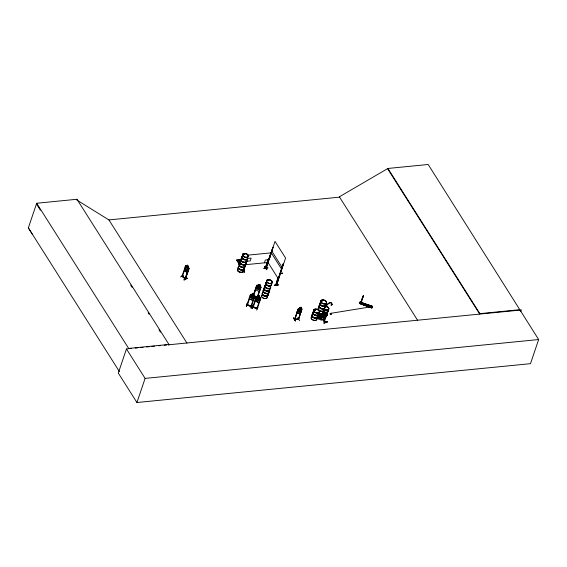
<?xml version="1.0" encoding="UTF-8"?>
<svg xmlns="http://www.w3.org/2000/svg" width="567" height="567" viewBox="0 0 567 567"><rect width="100%" height="100%" fill="white"/><g stroke="black" fill="none" stroke-linecap="round" stroke-linejoin="round"><path stroke-width="0.85" d="M323.998 323.091L327.591 321.9L323.991 323.055M327.513 321.617L323.835 322.928M184.495 270.551L187.188 272.621L184.459 270.565L185.615 265.923M184.502 270.551L184.544 269.091M266.093 267.936L266.299 268.248L266.072 267.907M276.398 284.677L276.306 284.343M280.353 273.549L280.084 272.947M185.374 278.985L188.967 268.524L188.797 267.822L186.118 265.746L185.572 265.852L181.936 276.377L185.43 279.021L189.017 268.531M182.099 276.044L182.531 276.179L182.149 275.923M182.397 276.249L182.361 276.512M182.255 276.597L182.503 276.179M185.076 278.758L188.45 269.041L188.761 269.282L188.343 269.098L185.147 278.659M182.546 276.207L185.622 278.567M279.956 273.783L282.437 273.174L279.885 273.627M265.377 268.092L265.689 268.404L265.243 268.29M298.596 318.76L298.653 319.264L294.457 319.66L298.079 309.858L294.861 319.653L294.968 319.285M298.724 318.909L298.313 318.803M360.584 301.949L361.066 301.814M370.705 307.25L371.272 305.918L372.505 306.371L371.902 307.831L359.698 303.444L359.988 302.622L361.222 303.083L361.051 303.579M360.243 301.665L360.605 301.339L360.073 302.806L360.173 302.275L372.384 306.719L360.952 302.658M360.258 302.098L372.505 306.371M325.182 315.713L319.427 317.662L325.543 315.507L319.526 317.761M325.309 315.812L326.649 312.36A3.033 1.836 18.7 0 0 328.066 310.766M326.245 312.778L325.295 315.592L326.28 312.403M326.294 312.467L326.202 312.764A2.991 1.807 18.7 0 0 327.924 311.056M324.473 320.929L324.069 321.057L326.429 314.536M363.312 295.683L360.711 303.118L362.384 298.065M363.135 296.279L360.803 303.154L363.348 295.811M363.305 295.676L363.227 296.314M277.901 277.922L275.994 284.556L276.781 285.144L275.895 284.861L278.043 277.391M276.781 285.144L280.218 273.223M32.291 234.192L28.35 227.87L36.685 203.248L76.97 199.272L168.945 344.445L168.704 345.154M76.97 199.272L76.729 199.974L108.921 219.918L339.576 197.153L339.364 196.813L417.624 320.334M128.206 348.783L126.455 348.96L118.29 373.079L136.938 402.513L530.485 363.674L538.65 339.548L428.184 164.487L387.899 168.463L339.364 196.813M136.938 402.513L145.102 378.395L126.455 348.96M180.497 276.923L183.495 275.484M182.042 275.98L181.936 276.377M182.255 275.959L182.092 276.306L185.544 278.943M182.312 276.632L185.65 266.894L185.225 266.71L185.65 266.894M186.869 266.405L187.266 265.158L185.274 271.139M186.352 271.983L188.414 266.043L187.238 265.172M187.195 278.312C180.271 282.947 186.43 276.781 187.195 278.319M239.437 264.484L236.701 260.168L241.138 259.438M243.172 270.487L243.661 270.083M243.243 270.594L243.356 270.098M246.22 261.607L243.597 269.353L244.59 270.792L243.668 271.175L244.59 270.792M243.349 270.622L248.537 255.079L270.906 252.875L265.647 268.397M243.541 270.431L243.711 270.09M246.858 260.792L243.64 270.587L246.928 260.905L246.482 260.834L246.928 260.905M243.172 270.877L244.207 272.103L243.066 270.027M247.24 303.494L246.383 306.074M246.312 306.215L247.212 303.508M247.035 304.543L247.375 305.174L250.628 295.414L250.189 295.357L250.628 295.414M253.655 295.712L252.272 296.456L251.387 294.904L251.861 296.612L250.408 297.661L252.074 296.973L252.471 298.377L252.995 298.561L252.478 296.832L253.853 295.811L253.165 295.676L256.532 285.959L256.929 286.129L253.555 295.861M256.752 285.336L257.347 285.109L256.731 285.364L252.577 297.795L251.202 297.285L251.954 295.067L253.329 295.577M264.413 262.833L265.363 260.019L268.276 259.736L267.326 262.549M253.711 295.797L253.399 295.23M254.222 296.739L254.626 296.888L254.222 296.739L250.905 306.506L251.472 306.173M267.858 267.872L263.861 268.283M250.82 307.938L252.032 305.067L251.075 308.009M251.266 306.627L246.879 305.003L250.437 294.486L251.096 294.259L254.533 295.527L254.845 296.158L251.266 306.641L251.486 306.293M264.661 266.766L266.894 269.857L264.895 266.745M265.165 268.319L268.474 258.665L268.921 258.736L268.474 258.665M265.236 268.425L268.545 258.772M265.519 268.248L268.85 258.623M260.161 284.981L259.679 286.215L260.26 286.923L259.509 289.142L258.474 289.772L257.135 289.191L256.745 287.923L257.489 285.711L258.339 285.626L258.729 284.351L260.161 284.981L259.693 286.186M252.195 308.448L253.399 305.57L252.251 308.242M266.178 268.602L269.24 258.637L265.81 268.34L266.164 268.56M269.608 256.943L269.708 256.553M270.012 255.774L273.039 247.24L270.339 256.043M256.305 296.654L252.776 307.194L253.01 306.719L257.361 308.328L257.22 308.824L260.728 298.299L260.402 297.696L256.95 296.456L256.291 296.683L256.957 296.506M269.098 258.658L266.029 268.616L266.313 268.241M269.807 257.184L269.729 256.589L270.076 257.517M270.19 256.057L272.897 247.255M269.956 257.17L269.935 256.567M253.236 307.229L253.321 306.832M256.504 297.583L256.057 297.526L256.504 297.583L253.144 307.321M257.368 296.591L260.416 287.66L260.806 287.83L260.416 287.66M266.731 269.679L264.725 266.738M257.758 296.761L261.047 287.214L257.333 285.137M259.332 297.349L259.934 298.015L259.183 300.234L258.127 300.907L256.752 300.404L256.334 299.178L257.085 296.966L257.957 296.839C257.326 294.138 261.826 297.257 258.346 295.683M257.957 296.839L258.361 295.655M259.317 297.377L259.799 296.137M260.09 298.908L260.494 299.057L260.09 298.908L256.823 308.696L257 308.193M256.688 310.106L257.893 307.427M259.587 301.481L260.671 298.292M280.112 272.911L280.162 273.57L283.436 263.896M280.374 272.139L283.259 263.612M276.172 284.698L279.46 275.016L279.786 275.279L279.46 275.016M280.197 273.273L283.401 263.598M279.637 275.293L276.363 284.967L279.602 275.002M296.803 312.332L298.504 308.675L301.729 308.391L302.027 308.774L298.561 319.122L294.436 319.547L294.585 319.171M298.504 308.675L297.944 309.192L294.557 319.668M294.925 319.632L294.975 319.15M300.716 308.498L301.268 308.824L300.517 311.042L299.511 312.056L298.221 312.183L297.859 311.304L299.801 307.399L301.197 307.3L300.793 308.483M300.737 308.533L301.197 307.3M298.37 318.945L298.214 319.306L298.242 318.831M298.653 319.264L301.807 309.49L298.285 319.299M299.61 320.752L297.866 317.605M317.272 316.393L316.868 317.577L318.144 317.187L318.307 317.626L320.525 316.939L321.673 316.053L322.049 314.94L321.305 314.642L317.272 316.393L318.519 316.081M317.3 316.421L316.903 317.612L318.108 317.159M317.584 317.144L317.825 316.436L317.187 317.265L317.584 317.144A2.991 1.807 18.7 0 1 313.36 317.683A2.991 1.807 18.7 0 1 312.956 314.494M321.298 317.307L322.609 316.57L323.516 313.749L319.285 314.742L317.818 318.052L321.305 317.272M326.507 312.658L320.511 314.444L326.493 312.254M320.617 314.543L326.635 312.297L325.451 315.854M320.908 319.93L324.572 318.647L320.979 319.802M322.503 319.448L325.479 322.226M326.032 322.226L322.977 319.157L325.905 322.091M322.992 319.171L325.876 322.247M326.004 314.784L326.62 314.331L326.089 314.862M326.542 314.253L325.89 314.77L326.571 314.954L325.883 314.657L323.849 320.802L324.196 320.716M324.444 320.965L326.308 314.678M326.535 315.642L326.642 315.011L327.613 314.805L326.535 315.642L327.613 314.805M360.499 301.304L359.967 302.764L361.179 303.182L360.966 303.813L361.739 301.842L360.265 301.609M366.31 305.634L366.877 304.295L368.068 304.876M367.551 306.088L368.111 304.748M368.649 306.499L369.209 305.159L370.4 305.733M369.882 306.953L370.442 305.613M387.899 168.463L479.873 313.636L479.717 314.09L387.743 168.916M520.782 311.503L521.342 309.851M362.596 297.753L362.83 297.427M362.88 297.002L363.022 296.619M244.008 253.973L244.809 254.271M244.398 254.115L244.016 254.044M244.859 254.222L244.554 254.179M246.525 257.198L246.447 257.333M359.641 303.6L359.839 303.097L372.023 307.576L371.817 308.087L359.641 303.6L360.293 301.998L360.088 302.502M372.271 306.981L360.903 302.799L372.264 307.002L372.462 306.492L361.066 302.395M321.205 316.62L320.355 316.017L321.858 314.635L320.185 315.862C319.271 314.728 318.186 316.301 319.816 316.202L318.399 317.513L320.008 316.351L321.205 316.62A2.977 1.8 18.7 0 1 320.419 318.654A2.977 1.8 18.7 0 1 316.91 317.974M359.825 303.154L371.938 307.796L359.726 303.359M372.434 306.577L331.029 313.282L331.426 314.401L331.589 313.615L331.029 313.282M267.596 280.289L268.453 280.382M267.978 280.445L267.596 280.367L268.389 280.608M270.891 283.096L271.146 283.387M270.998 283.486L270.778 283.266M314.692 309.717L315.139 309.539M314.969 309.958C315.132 308.838 315.847 310.886 314.692 309.795M315.557 310.036L315.295 309.561L315.309 310.021M322.226 300.496L321.893 300.46M322.552 300.964L321.992 300.39M317.74 312.672L318.151 312.906M317.775 312.637L318.094 312.913L317.789 312.601M324.891 303.593L325.352 303.636M325.309 303.48L325.146 303.345M324.827 306.726L324.99 307.045L324.707 306.683M327.202 309.88L327.606 309.958M361.739 301.842L360.463 301.495M249.345 297.703L249.452 299.071L252.91 300.354L253.782 299.312L254.803 296.123L254.533 295.527M246.269 306.23L247.488 303.409M252.053 294.613L251.216 294.797L250.465 297.009L250.883 298.235L252.258 298.745L253.314 298.065L254.066 295.846L253.463 295.18M253.917 294.004L252.45 293.43L252.039 294.642L252.485 293.486L253.853 294.025M252.91 300.354L249.459 299.043M251.131 306.024L247.474 304.692M251.975 308.335L253.109 305.663M252.18 308.384L253.385 305.563M260.402 297.696L260.728 298.299M258.779 302.523L255.327 301.212L255.221 299.844L255.37 301.219L258.779 302.523L259.651 301.481M185.551 265.909L186.118 265.746M186.749 266.788L187.826 267.631M326.174 312.771L326.188 312.75A2.991 1.807 18.7 0 1 322.807 311.446M325.097 315.961L325.189 315.684M256.929 286.129L256.482 286.044M253.74 295.634L253.286 295.322L253.669 295.52M260.664 286.604L261.026 287.242M259.948 290.432L259.062 291.395L255.696 289.921L255.674 288.518L255.76 289.872M322.311 319.547L325.245 322.46M296.846 312.318L296.895 313.501L300.127 313.182L300.949 311.956M366.792 304.84L367.614 305.4M244.001 272.096L243.2 270.849M244.242 271.919L243.037 270.048A2.984 1.807 18.7 0 1 241.833 272.238A2.984 1.807 18.7 0 1 238.02 270.92A2.984 1.807 18.7 0 1 238.509 268.517M276.179 284.677L276.554 284.953L285.57 258.02L275.023 241.379L266.036 268.319M326.386 314.635L325.947 314.805M263.797 268.411L267.964 267.985M268.248 280.19L268.078 280.608M315.316 310.085L315.238 309.702M326.535 312.686L326.145 312.807M367.699 305.351C366.459 306.215 366.721 303.848 367.65 305.11M183.963 279.807L187.06 278.184M187.975 267.248L188.4 268.078L187.649 270.289L186.756 270.799L185.685 269.97L185.437 268.581L186.189 266.362L186.89 266.412M188.974 268.552L188.726 267.872M257.34 308.469L252.868 306.818M315.486 310.036L315.103 310.021M322.715 311.326L322.481 311.212M320.511 314.444L326.5 312.693M326.62 314.331L324.069 321.057L326.252 315.061A3.033 1.836 18.7 0 0 326.904 313.048M322.063 316.528L325.444 315.408M320.908 320.001L324.345 318.682M366.842 304.883L367.572 305.025M246.978 304.904L251.408 306.556M247.425 304.805L247.077 304.685M252.783 307.059L257.276 308.724M322.006 300.857L322.545 300.9M265.682 267.915L265.321 268.177M279.914 273.407L282.43 273.188M279.878 273.585L282.387 273.322M247.41 258.474L251.138 258.105L250.189 260.919L246.461 261.288M236.701 260.168L241.039 259.736M241.528 260.04L237.084 260.77L240.557 260.43M245.27 264.725L267.638 262.521M299.851 307.47L301.134 307.342M297.767 310.007L298.079 309.858M301.878 309.603L301.431 309.532M296.917 313.423L300.085 313.112M294.578 319.157L298.27 319.037L294.599 319.32M298.306 318.789L298.639 318.782M479.873 313.636L520.152 309.66M168.945 344.445L128.659 348.422L36.685 203.248M129.956 348.613L131.707 348.443M135.215 348.095L137.838 347.833M140.467 347.578L143.097 347.316M146.598 346.969L149.22 346.713M151.85 346.451L154.479 346.189M158.852 345.764L160.61 345.587M164.111 345.239L166.733 344.984M168.484 344.807L520.003 310.114M145.102 378.395L538.65 339.548M326.216 315.032L326.252 315.061A3.033 1.836 18.7 0 1 323.147 314.798M243.888 264.867L243.64 264.732M322.354 300.744L321.872 300.595M324.615 307.222L324.941 306.846M323.502 313.827L319.313 314.735M244.058 254.009L244.533 254.392M247.07 304.529L246.964 305.032M257.142 308.795L252.832 307.201M247.389 304.812L251.379 306.286M258.743 284.443L260.083 285.024M254.42 295.931L256.511 296.739M254.385 296.094L256.426 296.988M254.335 296.187L256.369 297.08M185.459 278.617L182.503 276.32M186.011 269.02L187.075 269.849M326.138 314.38L326.72 315.089M242.995 270.183L244.207 272.103M271.756 251.025L282.302 267.667M271.224 252.776L281.771 269.417M267.957 262.429L278.503 279.063M240.351 264.109L237.998 260.388L239.777 263.662M243.548 269.608L244.483 271.09M236.8 259.863L239.536 264.187M108.701 219.578L186.961 343.106M130.651 285.081L132.068 287.32M148.15 312.708L149.093 314.203M159.029 329.881L160.447 332.12M28.35 227.87L119.375 371.548M36.444 203.95L40.392 210.272M326.62 312.332L326.627 312.353A3.033 1.836 18.7 0 1 323.424 311.623M249.352 297.675L249.452 299.071M246.255 260.402A2.984 1.807 18.7 0 1 243.406 262.471A2.984 1.807 18.7 0 1 241.28 259.105M246.354 260.246A3.033 1.836 18.7 0 1 245.178 262.45A3.033 1.836 18.7 0 1 241.308 261.103A3.033 1.836 18.7 0 1 241.804 258.665M246.418 259.955A2.991 1.807 18.7 0 1 245.256 262.131A2.991 1.807 18.7 0 1 241.436 260.806A2.991 1.807 18.7 0 1 241.932 258.403M246.397 260.104A3.033 1.836 18.7 0 1 245.22 262.308A3.033 1.836 18.7 0 1 241.351 260.969A3.033 1.836 18.7 0 1 241.854 258.531M247.396 258.254A2.991 1.807 18.7 0 1 243.938 259.7A2.991 1.807 18.7 0 1 242.173 256.44M245.787 262.989A2.984 1.807 18.7 0 1 242.329 264.435A2.984 1.807 18.7 0 1 240.571 261.181M247.531 257.964A3.033 1.836 18.7 0 1 244.023 259.431A3.033 1.836 18.7 0 1 242.237 256.128M247.538 257.808A2.984 1.807 18.7 0 1 244.086 259.247A2.984 1.807 18.7 0 1 242.329 256M247.488 258.098A3.033 1.836 18.7 0 1 243.98 259.566A3.033 1.836 18.7 0 1 242.194 256.263M245.78 262.989A2.977 1.8 18.7 0 1 242.336 264.428A2.977 1.8 18.7 0 1 240.578 261.181M242.974 270.133A2.998 1.814 18.7 0 1 241.811 272.309A2.998 1.814 18.7 0 1 237.991 270.983A2.998 1.814 18.7 0 1 238.48 268.574M244.689 265.172A3.033 1.836 18.7 0 1 243.512 267.376A3.033 1.836 18.7 0 1 239.635 266.029A3.033 1.836 18.7 0 1 240.139 263.591M244.597 265.328A2.991 1.807 18.7 0 1 243.434 267.504A2.991 1.807 18.7 0 1 239.621 266.178A2.991 1.807 18.7 0 1 240.11 263.768M244.731 265.03A3.033 1.836 18.7 0 1 243.555 267.234A3.033 1.836 18.7 0 1 239.685 265.895A3.033 1.836 18.7 0 1 240.188 263.457M244.746 264.881A2.984 1.807 18.7 0 1 243.583 267.05A2.984 1.807 18.7 0 1 239.777 265.732A2.984 1.807 18.7 0 1 240.266 263.329M244.079 268.056A2.991 1.807 18.7 0 1 240.614 269.502A2.991 1.807 18.7 0 1 238.856 266.242M243.916 268.503A2.984 1.807 18.7 0 1 240.84 270.055A2.984 1.807 18.7 0 1 238.367 267.057M238.707 266.696A2.984 1.807 18.7 0 1 239.217 266.44M244.016 268.354A3.033 1.836 18.7 0 1 240.139 269.672A3.033 1.836 18.7 0 1 239.239 266.256M244.101 268.715A3.033 1.836 18.7 0 1 240.188 269.538A3.033 1.836 18.7 0 1 238.771 266.377M245.653 263.386A2.984 1.807 18.7 0 1 242.57 264.945A2.984 1.807 18.7 0 1 240.096 261.94M243.165 270.735A2.984 1.807 18.7 0 1 239.345 272.04A2.984 1.807 18.7 0 1 238.459 268.673M270.445 286.406A3.033 1.836 18.7 0 1 267.433 288.433A3.033 1.836 18.7 0 1 265.399 285.003M271.21 284.039A2.991 1.807 18.7 0 1 268.241 286.037A2.991 1.807 18.7 0 1 266.235 282.649M270.672 286.767A2.991 1.807 18.7 0 1 267.121 288.128A2.991 1.807 18.7 0 1 265.484 284.868M270.31 286.696A2.991 1.807 18.7 0 1 267.723 288.787A2.991 1.807 18.7 0 1 264.966 285.669M265.335 285.314A2.991 1.807 18.7 0 1 265.859 285.073M269.594 288.837A2.998 1.814 18.7 0 1 266.618 290.836A2.998 1.814 18.7 0 1 264.605 287.448M270.402 286.541A3.033 1.836 18.7 0 1 269.119 288.702A3.033 1.836 18.7 0 1 265.271 287.299A3.033 1.836 18.7 0 1 265.888 284.889M271.352 283.741A3.033 1.836 18.7 0 1 268.34 285.768A3.033 1.836 18.7 0 1 266.299 282.338M271.366 283.592A2.991 1.807 18.7 0 1 268.397 285.591A2.991 1.807 18.7 0 1 266.384 282.203M271.302 283.883A3.033 1.836 18.7 0 1 268.29 285.903A3.033 1.836 18.7 0 1 266.256 282.472M269.559 288.929A2.998 1.814 18.7 0 1 266.589 290.928A2.998 1.814 18.7 0 1 264.576 287.54M267.879 293.997A3.033 1.836 18.7 0 1 264.867 296.017A3.033 1.836 18.7 0 1 262.833 292.586M268.645 291.622A2.991 1.807 18.7 0 1 267.383 293.756A2.991 1.807 18.7 0 1 263.584 292.366A2.991 1.807 18.7 0 1 264.187 289.999M267.893 293.841A2.991 1.807 18.7 0 1 264.924 295.839A2.991 1.807 18.7 0 1 262.918 292.459M267.95 294.797A2.991 1.807 18.7 0 1 264.399 296.165A2.991 1.807 18.7 0 1 262.762 292.905M267.241 296.874A2.977 1.8 18.7 0 1 263.705 298.235A2.977 1.8 18.7 0 1 262.074 294.982A2.998 1.814 18.7 0 0 263.676 298.313A2.998 1.814 18.7 0 0 267.234 296.945M267.83 294.131A3.033 1.836 18.7 0 1 264.824 296.158A3.033 1.836 18.7 0 1 262.783 292.728M268.992 291.849A3.033 1.836 18.7 0 1 265.391 293.231A3.033 1.836 18.7 0 1 263.733 289.928M269.006 291.693A2.991 1.807 18.7 0 1 265.455 293.054A2.991 1.807 18.7 0 1 263.818 289.794M269.672 289.68A2.977 1.8 18.7 0 1 266.136 291.041A2.977 1.8 18.7 0 1 264.505 287.788M268.737 291.466A3.033 1.836 18.7 0 1 265.725 293.493A3.033 1.836 18.7 0 1 263.683 290.063M269.523 289.035A2.998 1.814 18.7 0 1 266.547 291.034A2.998 1.814 18.7 0 1 264.541 287.646M324.678 306.669A3.033 1.836 18.7 0 1 323.396 308.824A3.033 1.836 18.7 0 1 319.547 307.42A3.033 1.836 18.7 0 1 320.157 305.011M325.649 304.812A2.991 1.807 18.7 0 1 322.099 306.173A2.991 1.807 18.7 0 1 320.461 302.913M324.693 306.513A2.991 1.807 18.7 0 1 323.431 308.646A2.991 1.807 18.7 0 1 319.632 307.257A2.991 1.807 18.7 0 1 320.235 304.883M324.544 306.96A2.991 1.807 18.7 0 1 321.574 308.958A2.991 1.807 18.7 0 1 319.561 305.578M324.033 309.61A2.998 1.814 18.7 0 1 320.475 310.978A2.998 1.814 18.7 0 1 318.838 307.711M324.629 306.804A3.033 1.836 18.7 0 1 323.346 308.965A3.033 1.836 18.7 0 1 319.505 307.555A3.033 1.836 18.7 0 1 320.114 305.152M325.791 304.522A3.033 1.836 18.7 0 1 322.191 305.904A3.033 1.836 18.7 0 1 320.532 302.601M325.805 304.366A2.991 1.807 18.7 0 1 322.247 305.726A2.991 1.807 18.7 0 1 320.617 302.466M325.742 304.663A3.033 1.836 18.7 0 1 322.141 306.045A3.033 1.836 18.7 0 1 320.483 302.735M323.998 309.702A2.998 1.814 18.7 0 1 320.44 311.07A2.998 1.814 18.7 0 1 318.803 307.803M323.963 309.816A2.998 1.814 18.7 0 1 320.405 311.184A2.998 1.814 18.7 0 1 318.767 307.916M323.906 309.943A2.977 1.8 18.7 0 1 320.738 311.418A2.977 1.8 18.7 0 1 318.37 308.405M323.027 311.439A2.991 1.807 18.7 0 1 322.184 313.48A2.991 1.807 18.7 0 1 318.661 312.8M318.356 316.003A3.033 1.836 18.7 0 1 317.683 315.628M319.157 316.095A2.991 1.807 18.7 0 1 317.761 315.458M322.871 311.885A2.991 1.807 18.7 0 1 322.028 313.927M321.383 314.04A2.991 1.807 18.7 0 1 318.512 313.246M322.963 311.73A3.033 1.836 18.7 0 1 322.106 313.792M321.454 313.912A3.033 1.836 18.7 0 1 318.541 313.104M323.013 311.595A3.033 1.836 18.7 0 1 322.439 313.551A3.033 1.836 18.7 0 1 319.256 313.345M318.271 316.28A2.991 1.807 18.7 0 1 317.605 315.904M318.307 316.145A3.033 1.836 18.7 0 1 317.64 315.769M321.22 316.776A2.998 1.814 18.7 0 1 320.376 318.817A2.998 1.814 18.7 0 1 316.854 318.137M321.255 316.691A2.998 1.814 18.7 0 1 320.405 318.732A2.998 1.814 18.7 0 1 316.882 318.052M318.463 313.019A2.991 1.807 18.7 0 1 315.869 315.103A2.991 1.807 18.7 0 1 313.119 311.985M313.48 311.63A2.991 1.807 18.7 0 1 314.005 311.389M317.591 317.293A3.033 1.836 18.7 0 1 313.445 317.407A3.033 1.836 18.7 0 1 312.495 314.43M318.314 313.466A2.991 1.807 18.7 0 1 315.337 315.465A2.991 1.807 18.7 0 1 313.331 312.077M317.605 317.123A2.991 1.807 18.7 0 1 313.516 317.237A2.991 1.807 18.7 0 1 312.58 314.295M316.691 318.207A2.977 1.8 18.7 0 1 313.735 320.199A2.977 1.8 18.7 0 1 311.737 316.833M317.541 317.428A3.033 1.836 18.7 0 1 313.395 317.548A3.033 1.836 18.7 0 1 312.452 314.565M318.448 313.168A3.033 1.836 18.7 0 1 315.436 315.195A3.033 1.836 18.7 0 1 313.395 311.765M318.399 313.31A3.033 1.836 18.7 0 1 315.387 315.33A3.033 1.836 18.7 0 1 313.353 311.9M316.662 318.356A2.998 1.814 18.7 0 1 313.686 320.355A2.998 1.814 18.7 0 1 311.673 316.967M324.813 306.116A2.998 1.814 18.7 0 1 328.853 308.873A2.998 1.814 18.7 0 1 324.253 309.228M325.465 306.364A2.977 1.8 18.7 0 1 328.69 309.32A2.977 1.8 18.7 0 1 324.189 309.447M325.508 306.208A2.998 1.814 18.7 0 1 328.761 309.178A2.998 1.814 18.7 0 1 324.225 309.306M328.08 310.61A2.991 1.807 18.7 0 1 326.712 312.204A2.991 1.807 18.7 0 1 323.502 311.453M326.953 312.906A3.033 1.836 18.7 0 1 326.379 314.862A3.033 1.836 18.7 0 1 323.197 314.664M326.968 312.757A2.991 1.807 18.7 0 1 326.124 314.791A2.991 1.807 18.7 0 1 322.602 314.111M328.017 310.9A3.033 1.836 18.7 0 1 326.635 312.523A3.033 1.836 18.7 0 1 323.381 311.758M326.308 315.854A2.998 1.814 18.7 0 1 324.941 317.456A2.998 1.814 18.7 0 1 321.723 316.698M326.273 315.947A2.998 1.814 18.7 0 1 324.912 317.548A2.998 1.814 18.7 0 1 321.695 316.79M326.819 313.204A2.991 1.807 18.7 0 1 326.493 314.997M325.975 315.238A2.991 1.807 18.7 0 1 323.112 314.933M330.079 313.842C330.604 316.067 331.248 312.693 330.079 313.842M256.284 299.78L256.745 299.986L257.942 299.142L258.828 300.765L258.346 298.993L259.729 297.98L258.148 298.625L257.262 297.073L257.73 298.781L256.284 299.78M297.838 311.843L299.419 310.617C299.277 312.438 301.19 311.644 299.794 310.326L301.12 308.93L299.617 310.085C299.645 308.363 297.923 309.128 299.227 310.39L297.838 311.843M260.097 286.803L258.729 287.767L259.204 289.588L258.361 287.894L256.723 288.504L258.141 287.497L257.702 285.754L258.517 287.356L260.097 286.803M274.407 285.158L278.673 284.903L274.378 285.187M187.415 265.569L187.968 266.497L187.415 265.569M252.669 293.777L252.535 294.167L253.421 294.5L253.555 294.103L252.669 293.777M258.205 286.023L257.461 288.242L258.793 288.823L259.544 286.611L258.205 286.023M258.913 284.74L258.779 285.137L259.643 285.513L259.771 285.123L258.913 284.74M257.822 297.236L257.071 299.454L258.446 299.957L259.197 297.746L257.822 297.236M258.538 295.939L258.403 296.335L259.289 296.661L259.424 296.272L258.538 295.939M293.472 317.867L295.414 321.163L293.508 317.846M299.298 309.022L298.547 311.233L299.83 311.106L300.581 308.895L299.298 309.022M299.993 307.612L299.858 308.009L300.822 307.527L299.993 307.612M318.881 315.925L318.505 317.031L320.724 316.343L321.099 315.238L318.881 315.925M187.897 271.685L187.131 272.585L187.932 271.721M332.297 304.507L331.334 305.443L330.844 304.975L331.348 304.812A3.367 1.694 -45 0 0 329.682 303.083A3.367 1.694 -45 0 0 326.301 306.428L326.805 306.265L325.791 307.222L325.252 306.761L325.756 306.605A4.033 2.034 -45 0 1 329.803 302.594A4.033 2.034 -45 0 1 331.801 304.67L332.297 304.507M243.243 256.078A2.991 1.807 18.7 0 0 248.176 256.525A2.991 1.807 18.7 0 0 244.937 253.378A2.991 1.807 18.7 0 0 243.243 256.078M243.186 256.291A2.97 1.8 18.7 0 0 248.084 256.731A2.97 1.8 18.7 0 0 244.866 253.612A2.97 1.8 18.7 0 0 243.186 256.291M243.215 256.164A2.998 1.814 18.7 0 0 248.155 256.603A2.998 1.814 18.7 0 0 244.909 253.456A2.998 1.814 18.7 0 0 243.215 256.164M242.279 264.591A2.984 1.807 18.7 0 0 245.731 263.152A2.984 1.807 18.7 0 1 242.272 264.598A2.984 1.807 18.7 0 1 240.514 261.352A2.984 1.807 18.7 0 0 242.279 264.591M267.206 282.274A2.998 1.814 18.7 0 0 272.167 282.805A2.998 1.814 18.7 0 0 269.034 279.63A2.998 1.814 18.7 0 0 267.206 282.274M267.142 282.486A2.977 1.8 18.7 0 0 272.075 283.018A2.977 1.8 18.7 0 0 268.964 279.857A2.977 1.8 18.7 0 0 267.142 282.486M267.177 282.359A2.998 1.814 18.7 0 0 272.139 282.89A2.998 1.814 18.7 0 0 269.006 279.708A2.998 1.814 18.7 0 0 267.177 282.359M321.432 302.53A2.998 1.814 18.7 0 0 326.394 303.069A2.998 1.814 18.7 0 0 323.261 299.886A2.998 1.814 18.7 0 0 321.432 302.53M321.376 302.743A2.977 1.8 18.7 0 0 326.308 303.274A2.977 1.8 18.7 0 0 323.19 300.113A2.977 1.8 18.7 0 0 321.376 302.743M321.404 302.615A2.998 1.814 18.7 0 0 326.365 303.154A2.998 1.814 18.7 0 0 323.233 299.971A2.998 1.814 18.7 0 0 321.404 302.615M314.302 311.701A2.998 1.814 18.7 0 0 319.264 312.233A2.998 1.814 18.7 0 0 316.131 309.05A2.998 1.814 18.7 0 0 314.302 311.701M314.238 311.914A2.977 1.8 18.7 0 0 319.171 312.445A2.977 1.8 18.7 0 0 316.06 309.284A2.977 1.8 18.7 0 0 314.238 311.914M314.274 311.786A2.998 1.814 18.7 0 0 319.235 312.318A2.998 1.814 18.7 0 0 316.103 309.135A2.998 1.814 18.7 0 0 314.274 311.786"/></g></svg>
